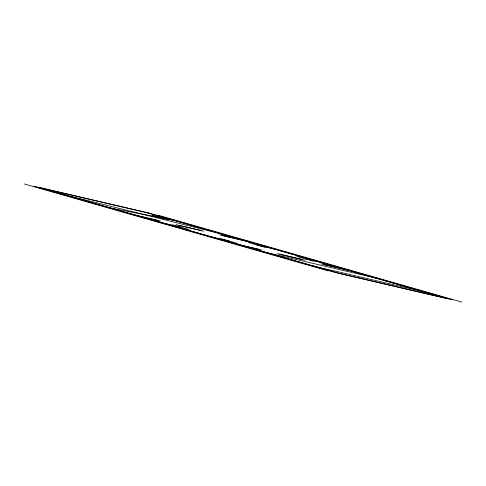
<?xml version="1.0" encoding="UTF-8"?>
<svg xmlns="http://www.w3.org/2000/svg" width="486" height="486" viewBox="0 0 486 486"><rect width="100%" height="100%" fill="white"/><g stroke="black" fill="none" stroke-linecap="round" stroke-linejoin="round"><path stroke-width="0.73" d="M173.526 220.134L164.645 218.9L152.057 215.541L173.526 220.134L109.824 207.911M377.264 278.399L262.896 251.693M311.386 265.556L425.754 292.262M133.972 214.818L158.138 220.462M176.047 224.647L201.228 230.528M219.696 234.835L248.34 241.524M136.335 215.498L160.501 221.142M178.411 225.322L203.591 231.202M222.059 235.516L250.703 242.204M161.571 222.716L180.634 227.162M256.875 244.968L275.939 249.421M210.061 236.579L229.125 241.032M305.366 258.838L324.429 263.284M235.297 243.796L259.463 249.44M277.372 253.625L302.553 259.506M321.021 263.813L349.665 270.502M237.66 244.476L261.833 250.12M279.736 254.3L304.916 260.18M323.384 264.493L352.028 271.182M59.164 193.422L224.186 234.623M157.725 215.11L461.7 302.043M248.431 242.557L265.32 247.386M296.922 256.42L313.81 261.249M172.19 224.751L189.078 229.58M220.68 238.614L237.569 243.443M24.3 183.957L328.275 270.89M148.194 212.886L33.832 186.181L337.806 273.114L452.168 299.819L148.194 212.886M147.89 212.941L38.862 187.481L338.11 273.059L447.138 298.519L147.89 212.941"/></g></svg>
